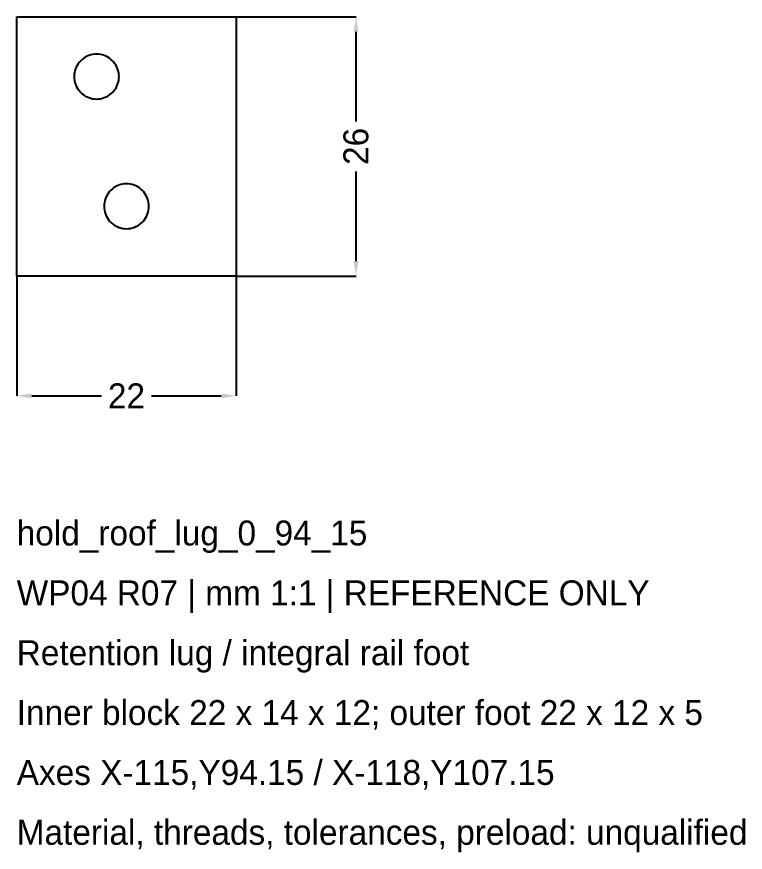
# Model space of a CAD drawing. Header units: millimetres. Extents: x 0 to 1218, y -458 to 26.
# Drawn here: x 860 to 933, y -57.8 to 26 of the extents above; entities that cross this region are included whole.
import ezdxf

# ---------------------------------------------------------------- set-up
doc = ezdxf.new("R2010")
doc.units = ezdxf.units.MM
for name, color, linetype in [('DIMENSIONS', 2, 'Continuous'), ('GEOMETRY', 7, 'Continuous'), ('NOTES', 3, 'Continuous')]:
    doc.layers.add(name, color=color, linetype=linetype)
doc.dimstyles.get("Standard").update_dxf_attribs({"dimtxt": 2.5, "dimasz": 2.5, "dimexe": 1.25, "dimexo": 0.625, "dimtad": 1, "dimcen": 2.5, "dimazin": 3, "dimtfac": 1, "dimtmove": 0, "dimatfit": 3})

# ---------------------------------------------------------------- blocks, each defined once
blk = doc.blocks.new('_CLOSEDFILLED')
at = {"color": 0, "linetype": 'BYBLOCK'}
blk.add_solid([(-1, 0.164), (0, 0), (-1, -0.164)], dxfattribs=at)
blk = doc.blocks.new('*D5')
for p, q in [((860, 0), (860, -12)), ((882, 0), (882, -12)), ((861.5, -12), (868.5, -12)), ((873.5, -12), (880.5, -12))]:
    blk.add_line(p, q)
at = {"layer": 'Defpoints'}
for p in [(860, 0), (882, 0), (860, -12)]:
    blk.add_point(p, dxfattribs=at)
at = {"layer": 'DIMENSIONS', "xscale": 1.5, "yscale": 1.5, "rotation": 180}
blk.add_blockref('_CLOSEDFILLED', (860, -12), dxfattribs=at)
at = {"layer": 'DIMENSIONS', "xscale": 1.5, "yscale": 1.5}
blk.add_blockref('_CLOSEDFILLED', (882, -12), dxfattribs=at)
at = {"layer": 'DIMENSIONS', "insert": (871, -12), "char_height": 2.5, "attachment_point": 5}
blk.add_mtext('22', dxfattribs=at)
blk = doc.blocks.new('*D6')
for p, q in [((882, 26), (894, 26)), ((894, 15.5), (894, 24.5)), ((894, 1.5), (894, 10.5)), ((882, 0), (894, 0))]:
    blk.add_line(p, q)
at = {"layer": 'Defpoints'}
for p in [(882, 26), (882, 0), (894, 0)]:
    blk.add_point(p, dxfattribs=at)
at = {"layer": 'DIMENSIONS', "xscale": 1.5, "yscale": 1.5}
for p, rotation in [((894, 26), 90), ((894, 0), 270)]:
    blk.add_blockref('_CLOSEDFILLED', p, dxfattribs=dict(at, rotation=rotation))
at = {"layer": 'DIMENSIONS', "insert": (894, 13), "char_height": 2.5, "attachment_point": 5, "rotation": 90}
blk.add_mtext('26', dxfattribs=at)

msp = doc.modelspace()

# ---------------------------------------------------------------- linework, layer by layer
at = {"layer": 'GEOMETRY'}
for points in [[(860, 26), (860.25, 26), (860.5, 26), (860.75, 26), (861, 26), (861.25, 26), (861.5, 26), (861.75, 26), (862, 26), (862.25, 26), (862.5, 26), (862.75, 26), (863, 26), (863.25, 26), (863.5, 26), (863.75, 26), (864, 26), (864.25, 26), (864.5, 26), (864.75, 26), (865, 26), (865.25, 26), (865.5, 26), (865.75, 26), (866, 26), (866.25, 26), (866.5, 26), (866.75, 26), (867, 26), (867.25, 26), (867.5, 26), (867.75, 26), (868, 26), (868.25, 26), (868.5, 26), (868.75, 26), (869, 26), (869.25, 26), (869.5, 26), (869.75, 26), (870, 26), (870.25, 26), (870.5, 26), (870.75, 26), (871, 26), (871.25, 26), (871.5, 26), (871.75, 26), (872, 26), (872.25, 26), (872.5, 26), (872.75, 26), (873, 26), (873.25, 26), (873.5, 26), (873.75, 26), (874, 26), (874.25, 26), (874.5, 26), (874.75, 26), (875, 26), (875.25, 26), (875.5, 26), (875.75, 26), (876, 26), (876.25, 26), (876.5, 26), (876.75, 26), (877, 26), (877.25, 26), (877.5, 26), (877.75, 26), (878, 26), (878.25, 26), (878.5, 26), (878.75, 26), (879, 26), (879.25, 26), (879.5, 26), (879.75, 26), (880, 26), (880.25, 26), (880.5, 26), (880.75, 26), (881, 26), (881.25, 26), (881.5, 26), (881.75, 26), (882, 26), (882, 25.75), (882, 25.5), (882, 25.25), (882, 25), (882, 24.75), (882, 24.5), (882, 24.25), (882, 24), (882, 23.75), (882, 23.5), (882, 23.25), (882, 23), (882, 22.75), (882, 22.5), (882, 22.25), (882, 22), (882, 21.75), (882, 21.5), (882, 21.25), (882, 21), (882, 20.75), (882, 20.5), (882, 20.25), (882, 20), (882, 19.75), (882, 19.5), (882, 19.25), (882, 19), (882, 18.75), (882, 18.5), (882, 18.25), (882, 18), (882, 17.75), (882, 17.5), (882, 17.25), (882, 17), (882, 16.75), (882, 16.5), (882, 16.25), (882, 16), (882, 15.75), (882, 15.5), (882, 15.25), (882, 15), (882, 14.75), (882, 14.5), (882, 14.25), (882, 14), (882, 13.75), (882, 13.5), (882, 13.25), (882, 13), (882, 12.75), (882, 12.5), (882, 12.25), (882, 12), (882, 11.75), (882, 11.5), (882, 11.25), (882, 11), (882, 10.75), (882, 10.5), (882, 10.25), (882, 10), (882, 9.75), (882, 9.5), (882, 9.25), (882, 9), (882, 8.75), (882, 8.5), (882, 8.25), (882, 8), (882, 7.75), (882, 7.5), (882, 7.25), (882, 7), (882, 6.75), (882, 6.5), (882, 6.25), (882, 6), (882, 5.75), (882, 5.5), (882, 5.25), (882, 5), (882, 4.75), (882, 4.5), (882, 4.25), (882, 4), (882, 3.75), (882, 3.5), (882, 3.25), (882, 3), (882, 2.75), (882, 2.5), (882, 2.25), (882, 2), (882, 1.75), (882, 1.5), (882, 1.25), (882, 1), (882, 0.75), (882, 0.5), (882, 0.25), (882, 0), (881.75, 0), (881.5, 0), (881.25, 0), (881, 0), (880.75, 0), (880.5, 0), (880.25, 0), (880, 0), (879.75, 0), (879.5, 0), (879.25, 0), (879, 0), (878.75, 0), (878.5, 0), (878.25, 0), (878, 0), (877.75, 0), (877.5, 0), (877.25, 0), (877, 0), (876.75, 0), (876.5, 0), (876.25, 0), (876, 0), (875.75, 0), (875.5, 0), (875.25, 0), (875, 0), (874.75, 0), (874.5, 0), (874.25, 0), (874, 0), (873.75, 0), (873.5, 0), (873.25, 0), (873, 0), (872.75, 0), (872.5, 0), (872.25, 0), (872, 0), (871.75, 0), (871.5, 0), (871.25, 0), (871, 0), (870.75, 0), (870.5, 0), (870.25, 0), (870, 0), (869.75, 0), (869.5, 0), (869.25, 0), (869, 0), (868.75, 0), (868.5, 0), (868.25, 0), (868, 0), (867.75, 0), (867.5, 0), (867.25, 0), (867, 0), (866.75, 0), (866.5, 0), (866.25, 0), (866, 0), (865.75, 0), (865.5, 0), (865.25, 0), (865, 0), (864.75, 0), (864.5, 0), (864.25, 0), (864, 0), (863.75, 0), (863.5, 0), (863.25, 0), (863, 0), (862.75, 0), (862.5, 0), (862.25, 0), (862, 0), (861.75, 0), (861.5, 0), (861.25, 0), (861, 0), (860.75, 0), (860.5, 0), (860.25, 0), (860, 0), (860, 0.25), (860, 0.5), (860, 0.75), (860, 1), (860, 1.25), (860, 1.5), (860, 1.75), (860, 2), (860, 2.25), (860, 2.5), (860, 2.75), (860, 3), (860, 3.25), (860, 3.5), (860, 3.75), (860, 4), (860, 4.25), (860, 4.5), (860, 4.75), (860, 5), (860, 5.25), (860, 5.5), (860, 5.75), (860, 6), (860, 6.25), (860, 6.5), (860, 6.75), (860, 7), (860, 7.25), (860, 7.5), (860, 7.75), (860, 8), (860, 8.25), (860, 8.5), (860, 8.75), (860, 9), (860, 9.25), (860, 9.5), (860, 9.75), (860, 10), (860, 10.25), (860, 10.5), (860, 10.75), (860, 11), (860, 11.25), (860, 11.5), (860, 11.75), (860, 12), (860, 12.25), (860, 12.5), (860, 12.75), (860, 13), (860, 13.25), (860, 13.5), (860, 13.75), (860, 14), (860, 14.25), (860, 14.5), (860, 14.75), (860, 15), (860, 15.25), (860, 15.5), (860, 15.75), (860, 16), (860, 16.25), (860, 16.5), (860, 16.75), (860, 17), (860, 17.25), (860, 17.5), (860, 17.75), (860, 18), (860, 18.25), (860, 18.5), (860, 18.75), (860, 19), (860, 19.25), (860, 19.5), (860, 19.75), (860, 20), (860, 20.25), (860, 20.5), (860, 20.75), (860, 21), (860, 21.25), (860, 21.5), (860, 21.75), (860, 22), (860, 22.25), (860, 22.5), (860, 22.75), (860, 23), (860, 23.25), (860, 23.5), (860, 23.75), (860, 24), (860, 24.25), (860, 24.5), (860, 24.75), (860, 25), (860, 25.25), (860, 25.5), (860, 25.75)], [(870.25, 20), (870.2414, 20.1961), (870.2158, 20.3907), (870.1733, 20.5823), (870.1143, 20.7695), (870.0392, 20.9509), (869.9486, 21.125), (869.8431, 21.2905), (869.7236, 21.4463), (869.591, 21.591), (869.4463, 21.7236), (869.2905, 21.8431), (869.125, 21.9486), (868.9509, 22.0392), (868.7695, 22.1143), (868.5823, 22.1733), (868.3907, 22.2158), (868.1961, 22.2414), (868, 22.25), (867.8039, 22.2414), (867.6093, 22.2158), (867.4177, 22.1733), (867.2305, 22.1143), (867.0491, 22.0392), (866.875, 21.9486), (866.7095, 21.8431), (866.5537, 21.7236), (866.409, 21.591), (866.2764, 21.4463), (866.1569, 21.2905), (866.0514, 21.125), (865.9608, 20.9509), (865.8857, 20.7695), (865.8267, 20.5823), (865.7842, 20.3907), (865.7586, 20.1961), (865.75, 20), (865.7586, 19.8039), (865.7842, 19.6093), (865.8267, 19.4177), (865.8857, 19.2305), (865.9608, 19.0491), (866.0514, 18.875), (866.1569, 18.7095), (866.2764, 18.5537), (866.409, 18.409), (866.5537, 18.2764), (866.7095, 18.1569), (866.875, 18.0514), (867.0491, 17.9608), (867.2305, 17.8857), (867.4177, 17.8267), (867.6093, 17.7842), (867.8039, 17.7586), (868, 17.75), (868.1961, 17.7586), (868.3907, 17.7842), (868.5823, 17.8267), (868.7695, 17.8857), (868.9509, 17.9608), (869.125, 18.0514), (869.2905, 18.1569), (869.4463, 18.2764), (869.591, 18.409), (869.7236, 18.5537), (869.8431, 18.7095), (869.9486, 18.875), (870.0392, 19.0491), (870.1143, 19.2305), (870.1733, 19.4177), (870.2158, 19.6093), (870.2414, 19.8039)], [(873.25, 7), (873.2414, 7.1961), (873.2158, 7.3907), (873.1733, 7.5823), (873.1143, 7.7695), (873.0392, 7.9509), (872.9486, 8.125), (872.8431, 8.2905), (872.7236, 8.4463), (872.591, 8.591), (872.4463, 8.7236), (872.2905, 8.8431), (872.125, 8.9486), (871.9509, 9.0392), (871.7695, 9.1143), (871.5823, 9.1733), (871.3907, 9.2158), (871.1961, 9.2414), (871, 9.25), (870.8039, 9.2414), (870.6093, 9.2158), (870.4177, 9.1733), (870.2305, 9.1143), (870.0491, 9.0392), (869.875, 8.9486), (869.7095, 8.8431), (869.5537, 8.7236), (869.409, 8.591), (869.2764, 8.4463), (869.1569, 8.2905), (869.0514, 8.125), (868.9608, 7.9509), (868.8857, 7.7695), (868.8267, 7.5823), (868.7842, 7.3907), (868.7586, 7.1961), (868.75, 7), (868.7586, 6.8039), (868.7842, 6.6093), (868.8267, 6.4177), (868.8857, 6.2305), (868.9608, 6.0491), (869.0514, 5.875), (869.1569, 5.7095), (869.2764, 5.5537), (869.409, 5.409), (869.5537, 5.2764), (869.7095, 5.1569), (869.875, 5.0514), (870.0491, 4.9608), (870.2305, 4.8857), (870.4177, 4.8267), (870.6093, 4.7842), (870.8039, 4.7586), (871, 4.75), (871.1961, 4.7586), (871.3907, 4.7842), (871.5823, 4.8267), (871.7695, 4.8857), (871.9509, 4.9608), (872.125, 5.0514), (872.2905, 5.1569), (872.4463, 5.2764), (872.591, 5.409), (872.7236, 5.5537), (872.8431, 5.7095), (872.9486, 5.875), (873.0392, 6.0491), (873.1143, 6.2305), (873.1733, 6.4177), (873.2158, 6.6093), (873.2414, 6.8039)]]:
    msp.add_lwpolyline(points, close=True, dxfattribs=at)

# ---------------------------------------------------------------- texts
at = {"layer": 'NOTES'}
for s, p in [('hold_roof_lug_0_94_15', (860, -27)), ('WP04 R07 | mm 1:1 | REFERENCE ONLY', (860, -33)), ('Retention lug / integral rail foot', (860, -39)), ('Inner block 22 x 14 x 12; outer foot 22 x 12 x 5', (860, -45)), ('Axes X-115,Y94.15 / X-118,Y107.15', (860, -51)), ('Material, threads, tolerances, preload: unqualified', (860, -57))]:
    msp.add_text(s, height=2.5, dxfattribs=at).set_placement(p)

# ---------------------------------------------------------------- dimensions: what is measured, and where the dimension line sits
at = {"layer": 'DIMENSIONS'}
dim = msp.add_linear_dim(base=(894, 0), p1=(882, 0), p2=(882, 26), angle=90, dimstyle='Standard', override={"dimtxt": 2.5, "dimasz": 1.5, "dimdec": 3}, dxfattribs=at)
dim.commit()
dim.dimension.update_dxf_attribs({"geometry": '*D6', "text_midpoint": (894, 13)})
dim = msp.add_linear_dim(base=(860, -12), p1=(860, 0), p2=(882, 0), dimstyle='Standard', override={"dimtxt": 2.5, "dimasz": 1.5, "dimdec": 3}, dxfattribs=at)
dim.commit()
dim.dimension.update_dxf_attribs({"geometry": '*D5', "text_midpoint": (871, -12)})

doc.saveas('drawing.dxf')
